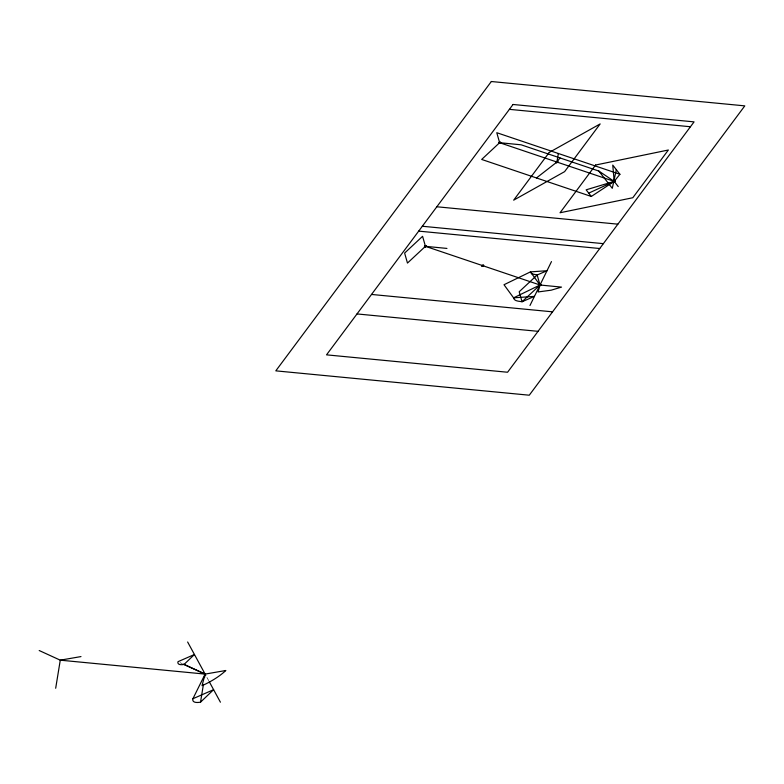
<?xml version="1.0" encoding="UTF-8"?>
<svg xmlns="http://www.w3.org/2000/svg" width="784" height="784" viewBox="0 0 784 784"><rect width="100%" height="100%" fill="white"/><g stroke="black" fill="none" stroke-linecap="round" stroke-linejoin="round"><path stroke-width="0.59" stroke-dasharray="3.92 2.94" d="M180.153 662.696L182.329 663.685M206.947 677.464L208.711 680.688"/><path stroke-width="1.18" d="M55.684 688.254L60.27 660.177L80.987 656.58M184.044 664.44L194.442 654.503L177.988 661.696A18.62 5.625 -28.6 0 0 184.044 664.44L205.114 674.093L202.027 685.677A29.91 9.045 -28.6 0 0 225.831 670.496L205.114 674.093L192.913 698.73A23.402 7.076 -28.6 0 0 200.518 702.17L203.389 684.618M204.536 677.601L205.114 674.093L183.407 664.175M536.481 177.958L556.914 162.043L558.335 153.488M616.332 169.687L612.284 188.327L598.819 171.039L521.135 144.805L499.624 142.698L481.67 159.446L591.303 196.461L614.205 181.388L619.909 174.273L612.755 165.091L614.205 181.388L618.223 186.553M540.009 285.004L513.589 297.842C514.03 301.419 519.341 301.144 522.056 301.752L540.009 285.004L530.425 271.891L504.004 284.729L513.589 297.842L534.443 296.372L522.056 301.752L519.194 291.756L537.148 275.008L547.007 270.715L530.425 271.891L531.905 273.841L537.148 275.008L540.009 285.004L538.098 291.952L551.201 290.178L561.52 287.111L540.009 285.004L425.438 246.323L422.576 236.317L404.622 253.065L407.474 263.071L425.438 246.323L446.949 248.43M529.974 305.495L551.475 261.591M556.914 162.043L559.982 157.927M200.518 702.17L213.601 689.675L192.913 698.73M588.715 193.148L614.205 181.388L598.819 171.039M509.394 109.348L690.449 126.743M436.825 206.77L617.88 224.165M422.311 226.253L603.366 243.648M418.685 231.123L599.74 248.518M371.518 294.441L552.573 311.836M357.004 313.933L538.059 331.328M205.114 674.093L60.27 660.177L39.2 650.524M619.909 174.273L496.772 132.702L499.624 142.698L614.205 181.388L586.138 189.826L591.303 196.461M187.631 641.988L205.78 675.318M209.289 681.766L220.422 702.199M424.732 246.499L426.133 246.078L424.742 246.431M482.013 265.845L483.414 265.384L482.033 265.776M498.918 142.884L500.31 142.394L498.928 142.845M539.304 285.19L540.705 284.729L539.304 285.19M556.209 162.219L557.6 161.739L556.209 162.219M613.5 181.565L614.891 181.104L613.509 181.496M491.333 81.516L275.801 370.852L529.269 395.205L744.8 105.869L491.333 81.516M513.03 104.478L326.526 354.848L507.571 372.243L694.075 121.873L513.03 104.478M549.221 152.439L513.667 200.165L564.607 171.647L600.162 123.921L549.221 152.439M595.595 165.032L560.05 212.758L632.806 197.735L668.36 150.009L595.595 165.032M499.349 143.374A1.049 0.588 -24 0 0 500.584 142.276A1.049 0.588 -24 0 0 498.938 142.443A1.049 0.588 -24 0 0 499.349 143.374M613.931 182.064A1.049 0.588 -24 0 0 615.156 180.957A1.049 0.588 -24 0 0 613.519 181.133A1.049 0.588 -24 0 0 613.931 182.064M556.64 162.719A1.049 0.588 -24 0 0 557.865 161.612A1.049 0.588 -24 0 0 556.228 161.788A1.049 0.588 -24 0 0 556.64 162.719M425.163 246.999A1.049 0.588 -24 0 0 426.388 245.892A1.049 0.588 -24 0 0 424.752 246.068A1.049 0.588 -24 0 0 425.163 246.999M482.444 266.344A1.049 0.588 -24 0 0 483.679 265.237A1.049 0.588 -24 0 0 482.033 265.404A1.049 0.588 -24 0 0 482.444 266.344M539.735 285.68A1.049 0.588 -24 0 0 540.97 284.582A1.049 0.588 -24 0 0 539.323 284.749A1.049 0.588 -24 0 0 539.735 285.68"/></g></svg>
